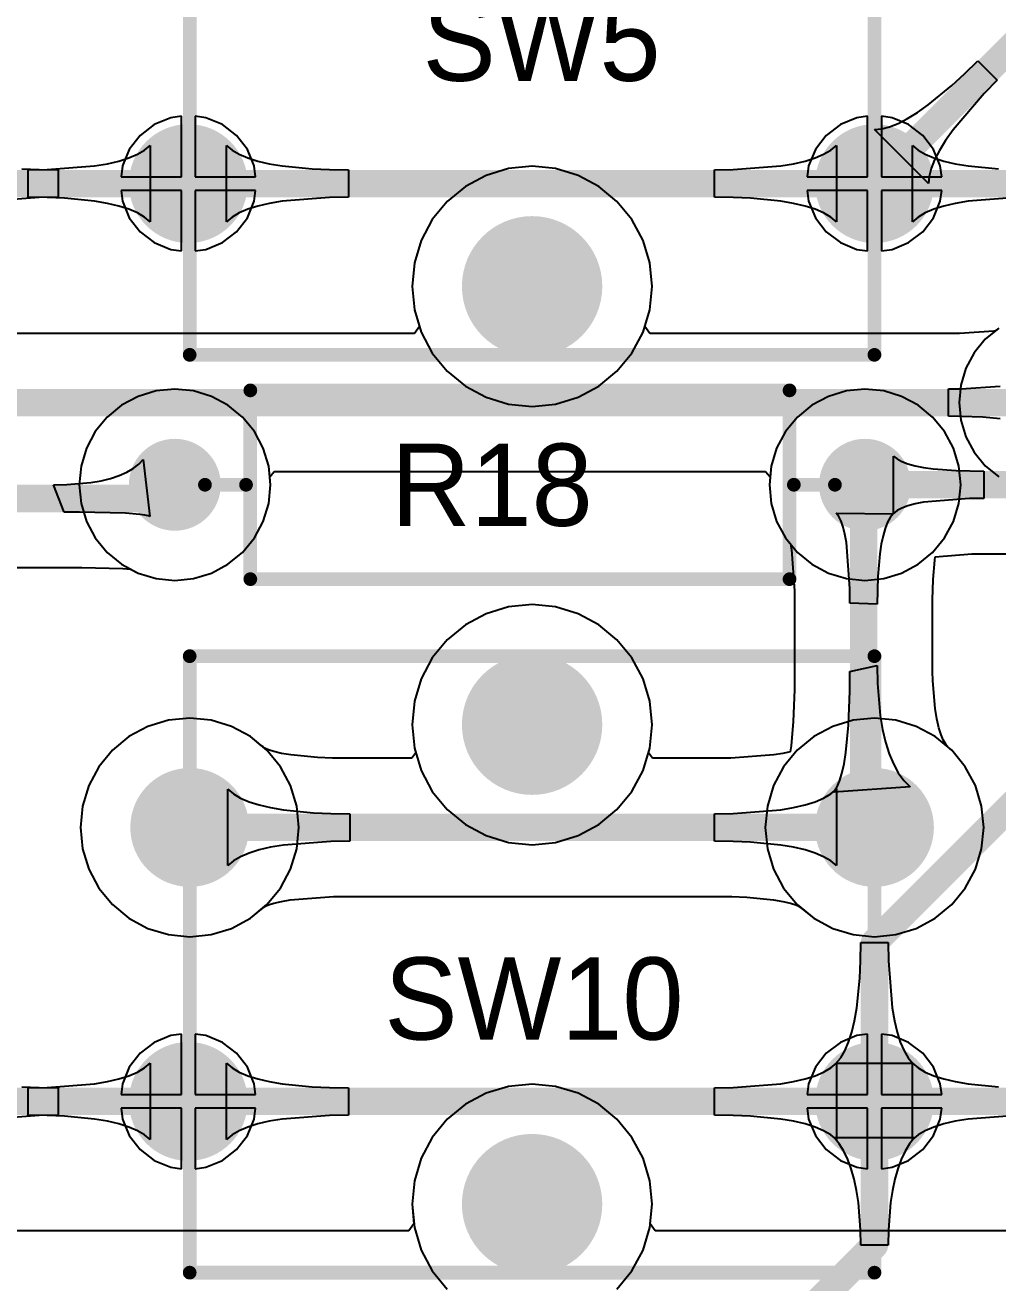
# Model space of a CAD drawing. Header units: millimetres. Extents: x 0 to 140, y 0 to 130.
# Drawn here: x 51.51 to 69.55, y 39.94 to 63.26 of the extents above; entities that cross this region are included whole.
import ezdxf

# ---------------------------------------------------------------- set-up
doc = ezdxf.new("R2010")
doc.units = ezdxf.units.MM
for name, color, linetype in [('BottomLayer', 5, 'Continuous'), ('BottomSolder', 6, 'Continuous'), ('MultiLayer', 9, 'Continuous'), ('PadHoleLayer', 156, 'Continuous'), ('TopLayer', 1, 'Continuous'), ('TopOverlay', 2, 'Continuous'), ('TopSolder', 216, 'Continuous')]:
    doc.layers.add(name, color=color, linetype=linetype)

msp = doc.modelspace()

# ---------------------------------------------------------------- hatches: boundary and pattern name
at = {"layer": 'BottomLayer'}
h = msp.add_hatch(color=5, dxfattribs=at)
edge = h.paths.add_edge_path()
edge.add_arc((54.532, 60.321), 1, 0, 360)
h = msp.add_hatch(color=5, dxfattribs=at)
edge = h.paths.add_edge_path()
edge.add_arc((67.258, 60.321), 1, 0, 360)
h = msp.add_hatch(color=5, dxfattribs=at)
edge = h.paths.add_edge_path()
edge.add_arc((60.908, 58.416), 1.2, 0, 360)
h = msp.add_hatch(color=5, dxfattribs=at)
edge = h.paths.add_edge_path()
edge.add_arc((54.282, 54.737), 0.75, 0, 360)
h = msp.add_hatch(color=5, dxfattribs=at)
edge = h.paths.add_edge_path()
edge.add_arc((67.082, 54.737), 0.75, 0, 360)
h = msp.add_hatch(color=5, dxfattribs=at)
edge = h.paths.add_edge_path()
edge.add_arc((60.908, 50.289), 1.2, 0, 360)
h = msp.add_hatch(color=5, dxfattribs=at)
edge = h.paths.add_edge_path()
edge.add_arc((54.558, 48.384), 1, 0, 360)
h = msp.add_hatch(color=5, dxfattribs=at)
edge = h.paths.add_edge_path()
edge.add_arc((67.258, 48.384), 1, 0, 360)
h = msp.add_hatch(color=5, dxfattribs=at)
edge = h.paths.add_edge_path()
edge.add_arc((54.532, 43.304), 1, 0, 360)
h = msp.add_hatch(color=5, dxfattribs=at)
edge = h.paths.add_edge_path()
edge.add_arc((67.258, 43.304), 1, 0, 360)
h = msp.add_hatch(color=5, dxfattribs=at)
edge = h.paths.add_edge_path()
edge.add_arc((60.908, 41.399), 1.2, 0, 360)
at = {"layer": 'BottomSolder'}
h = msp.add_hatch(color=6, dxfattribs=at)
edge = h.paths.add_edge_path()
edge.add_arc((54.532, 60.321), 1.102, 0, 360)
h = msp.add_hatch(color=6, dxfattribs=at)
edge = h.paths.add_edge_path()
edge.add_arc((67.258, 60.321), 1.102, 0, 360)
h = msp.add_hatch(color=6, dxfattribs=at)
edge = h.paths.add_edge_path()
edge.add_arc((60.908, 58.416), 1.302, 0, 360)
h = msp.add_hatch(color=6, dxfattribs=at)
edge = h.paths.add_edge_path()
edge.add_arc((54.282, 54.737), 0.852, 0, 360)
h = msp.add_hatch(color=6, dxfattribs=at)
edge = h.paths.add_edge_path()
edge.add_arc((67.082, 54.737), 0.852, 0, 360)
h = msp.add_hatch(color=6, dxfattribs=at)
edge = h.paths.add_edge_path()
edge.add_arc((60.908, 50.289), 1.302, 0, 360)
h = msp.add_hatch(color=6, dxfattribs=at)
edge = h.paths.add_edge_path()
edge.add_arc((54.558, 48.384), 1.102, 0, 360)
h = msp.add_hatch(color=6, dxfattribs=at)
edge = h.paths.add_edge_path()
edge.add_arc((67.258, 48.384), 1.102, 0, 360)
h = msp.add_hatch(color=6, dxfattribs=at)
edge = h.paths.add_edge_path()
edge.add_arc((54.532, 43.304), 1.102, 0, 360)
h = msp.add_hatch(color=6, dxfattribs=at)
edge = h.paths.add_edge_path()
edge.add_arc((67.258, 43.304), 1.102, 0, 360)
h = msp.add_hatch(color=6, dxfattribs=at)
edge = h.paths.add_edge_path()
edge.add_arc((60.908, 41.399), 1.302, 0, 360)
at = {"layer": 'MultiLayer'}
h = msp.add_hatch(color=9, dxfattribs=at)
edge = h.paths.add_edge_path()
edge.add_arc((54.532, 60.321), 1, 0, 360)
h = msp.add_hatch(color=9, dxfattribs=at)
edge = h.paths.add_edge_path()
edge.add_arc((67.258, 60.321), 1, 0, 360)
h = msp.add_hatch(color=9, dxfattribs=at)
edge = h.paths.add_edge_path()
edge.add_arc((60.908, 58.416), 1.2, 0, 360)
h = msp.add_hatch(color=9, dxfattribs=at)
edge = h.paths.add_edge_path()
edge.add_arc((54.282, 54.737), 0.75, 0, 360)
h = msp.add_hatch(color=9, dxfattribs=at)
edge = h.paths.add_edge_path()
edge.add_arc((67.082, 54.737), 0.75, 0, 360)
h = msp.add_hatch(color=9, dxfattribs=at)
edge = h.paths.add_edge_path()
edge.add_arc((60.908, 50.289), 1.2, 0, 360)
h = msp.add_hatch(color=9, dxfattribs=at)
edge = h.paths.add_edge_path()
edge.add_arc((54.558, 48.384), 1, 0, 360)
h = msp.add_hatch(color=9, dxfattribs=at)
edge = h.paths.add_edge_path()
edge.add_arc((67.258, 48.384), 1, 0, 360)
h = msp.add_hatch(color=9, dxfattribs=at)
edge = h.paths.add_edge_path()
edge.add_arc((54.532, 43.304), 1, 0, 360)
h = msp.add_hatch(color=9, dxfattribs=at)
edge = h.paths.add_edge_path()
edge.add_arc((67.258, 43.304), 1, 0, 360)
h = msp.add_hatch(color=9, dxfattribs=at)
edge = h.paths.add_edge_path()
edge.add_arc((60.908, 41.399), 1.2, 0, 360)
at = {"layer": 'PadHoleLayer'}
h = msp.add_hatch(color=156, dxfattribs=at)
edge = h.paths.add_edge_path()
edge.add_arc((54.532, 60.321), 0.6, 0, 360)
h = msp.add_hatch(color=156, dxfattribs=at)
edge = h.paths.add_edge_path()
edge.add_arc((67.258, 60.321), 0.6, 0, 360)
h = msp.add_hatch(color=156, dxfattribs=at)
edge = h.paths.add_edge_path()
edge.add_arc((60.908, 58.416), 1, 0, 360)
h = msp.add_hatch(color=156, dxfattribs=at)
edge = h.paths.add_edge_path()
edge.add_arc((54.282, 54.737), 0.35, 0, 360)
h = msp.add_hatch(color=156, dxfattribs=at)
edge = h.paths.add_edge_path()
edge.add_arc((67.082, 54.737), 0.35, 0, 360)
h = msp.add_hatch(color=156, dxfattribs=at)
edge = h.paths.add_edge_path()
edge.add_arc((60.908, 50.289), 1, 0, 360)
h = msp.add_hatch(color=156, dxfattribs=at)
edge = h.paths.add_edge_path()
edge.add_arc((54.558, 48.384), 0.6, 0, 360)
h = msp.add_hatch(color=156, dxfattribs=at)
edge = h.paths.add_edge_path()
edge.add_arc((67.258, 48.384), 0.6, 0, 360)
h = msp.add_hatch(color=156, dxfattribs=at)
edge = h.paths.add_edge_path()
edge.add_arc((54.532, 43.304), 0.6, 0, 360)
h = msp.add_hatch(color=156, dxfattribs=at)
edge = h.paths.add_edge_path()
edge.add_arc((67.258, 43.304), 0.6, 0, 360)
h = msp.add_hatch(color=156, dxfattribs=at)
edge = h.paths.add_edge_path()
edge.add_arc((60.908, 41.399), 1, 0, 360)
at = {"layer": 'TopLayer'}
h = msp.add_hatch(color=1, dxfattribs=at)
edge = h.paths.add_edge_path()
edge.add_arc((54.532, 60.321), 1, 0, 360)
h = msp.add_hatch(color=1, dxfattribs=at)
edge = h.paths.add_edge_path()
edge.add_arc((67.258, 60.321), 1, 0, 360)
h = msp.add_hatch(color=1, dxfattribs=at)
edge = h.paths.add_edge_path()
edge.add_arc((60.908, 58.416), 1.2, 0, 360)
h = msp.add_hatch(color=1, dxfattribs=at)
edge = h.paths.add_edge_path()
edge.add_arc((54.282, 54.737), 0.75, 0, 360)
h = msp.add_hatch(color=1, dxfattribs=at)
edge = h.paths.add_edge_path()
edge.add_arc((67.082, 54.737), 0.75, 0, 360)
h = msp.add_hatch(color=1, dxfattribs=at)
edge = h.paths.add_edge_path()
edge.add_arc((60.908, 50.289), 1.2, 0, 360)
h = msp.add_hatch(color=1, dxfattribs=at)
edge = h.paths.add_edge_path()
edge.add_arc((54.558, 48.384), 1, 0, 360)
h = msp.add_hatch(color=1, dxfattribs=at)
edge = h.paths.add_edge_path()
edge.add_arc((67.258, 48.384), 1, 0, 360)
h = msp.add_hatch(color=1, dxfattribs=at)
edge = h.paths.add_edge_path()
edge.add_arc((54.532, 43.304), 1, 0, 360)
h = msp.add_hatch(color=1, dxfattribs=at)
edge = h.paths.add_edge_path()
edge.add_arc((67.258, 43.304), 1, 0, 360)
h = msp.add_hatch(color=1, dxfattribs=at)
edge = h.paths.add_edge_path()
edge.add_arc((60.908, 41.399), 1.2, 0, 360)
at = {"layer": 'TopSolder'}
h = msp.add_hatch(color=216, dxfattribs=at)
edge = h.paths.add_edge_path()
edge.add_arc((54.532, 60.321), 1.102, 0, 360)
h = msp.add_hatch(color=216, dxfattribs=at)
edge = h.paths.add_edge_path()
edge.add_arc((67.258, 60.321), 1.102, 0, 360)
h = msp.add_hatch(color=216, dxfattribs=at)
edge = h.paths.add_edge_path()
edge.add_arc((60.908, 58.416), 1.302, 0, 360)
h = msp.add_hatch(color=216, dxfattribs=at)
edge = h.paths.add_edge_path()
edge.add_arc((54.282, 54.737), 0.852, 0, 360)
h = msp.add_hatch(color=216, dxfattribs=at)
edge = h.paths.add_edge_path()
edge.add_arc((67.082, 54.737), 0.852, 0, 360)
h = msp.add_hatch(color=216, dxfattribs=at)
edge = h.paths.add_edge_path()
edge.add_arc((60.908, 50.289), 1.302, 0, 360)
h = msp.add_hatch(color=216, dxfattribs=at)
edge = h.paths.add_edge_path()
edge.add_arc((54.558, 48.384), 1.102, 0, 360)
h = msp.add_hatch(color=216, dxfattribs=at)
edge = h.paths.add_edge_path()
edge.add_arc((67.258, 48.384), 1.102, 0, 360)
h = msp.add_hatch(color=216, dxfattribs=at)
edge = h.paths.add_edge_path()
edge.add_arc((54.532, 43.304), 1.102, 0, 360)
h = msp.add_hatch(color=216, dxfattribs=at)
edge = h.paths.add_edge_path()
edge.add_arc((67.258, 43.304), 1.102, 0, 360)
h = msp.add_hatch(color=216, dxfattribs=at)
edge = h.paths.add_edge_path()
edge.add_arc((60.908, 41.399), 1.302, 0, 360)

# ---------------------------------------------------------------- linework, layer by layer
at = {"layer": 'BottomLayer'}
for p, q in [((54.405, 61.569), (54.205, 61.543)), ((54.405, 60.448), (54.405, 61.569)), ((54.86, 61.543), (54.659, 61.569)), ((54.659, 61.569), (54.659, 60.448)), ((67.131, 61.569), (66.93, 61.543)), ((67.131, 60.448), (67.131, 61.569)), ((67.585, 61.543), (67.385, 61.569)), ((67.385, 61.569), (67.385, 60.448)), ((53.9, 61.416), (53.638, 61.215)), ((54.205, 61.543), (53.9, 61.416)), ((55.165, 61.416), (54.86, 61.543)), ((55.427, 61.215), (55.165, 61.416)), ((66.625, 61.416), (66.363, 61.215)), ((66.93, 61.543), (66.625, 61.416)), ((67.89, 61.416), (67.585, 61.543)), ((68.152, 61.215), (67.89, 61.416)), ((53.638, 61.215), (53.437, 60.953)), ((55.628, 60.953), (55.427, 61.215)), ((66.363, 61.215), (66.162, 60.953)), ((68.353, 60.953), (68.152, 61.215)), ((53.437, 60.953), (53.311, 60.648)), ((53.431, 60.797), (53.59, 60.865)), ((53.59, 60.865), (53.721, 60.942)), ((53.721, 60.942), (53.826, 61.029)), ((53.826, 61.029), (53.826, 59.613)), ((55.239, 59.613), (55.239, 61.029)), ((55.239, 61.029), (55.343, 60.942)), ((55.343, 60.942), (55.475, 60.865)), ((55.475, 60.865), (55.633, 60.797)), ((55.754, 60.648), (55.628, 60.953)), ((66.162, 60.953), (66.036, 60.648)), ((66.157, 60.797), (66.315, 60.865)), ((66.315, 60.865), (66.447, 60.942)), ((66.447, 60.942), (66.551, 61.029)), ((66.551, 61.029), (66.551, 59.613)), ((67.964, 59.613), (67.964, 61.029)), ((67.964, 61.029), (68.069, 60.942)), ((68.069, 60.942), (68.2, 60.865)), ((68.2, 60.865), (68.359, 60.797)), ((68.479, 60.648), (68.353, 60.953)), ((51.913, 60.58), (52.794, 60.648)), ((52.794, 60.648), (53.033, 60.688)), ((53.033, 60.688), (53.246, 60.738)), ((53.246, 60.738), (53.431, 60.797)), ((53.311, 60.648), (53.284, 60.448)), ((55.633, 60.797), (55.819, 60.738)), ((55.78, 60.448), (55.754, 60.648)), ((55.819, 60.738), (56.031, 60.688)), ((56.031, 60.688), (56.271, 60.648)), ((56.271, 60.648), (56.831, 60.593)), ((60.908, 60.643), (60.473, 60.6)), ((61.342, 60.6), (60.908, 60.643)), ((64.638, 60.58), (65.519, 60.648)), ((65.519, 60.648), (65.759, 60.688)), ((65.759, 60.688), (65.971, 60.738)), ((65.971, 60.738), (66.157, 60.797)), ((66.036, 60.648), (66.01, 60.448)), ((68.359, 60.797), (68.544, 60.738)), ((68.506, 60.448), (68.479, 60.648)), ((68.544, 60.738), (68.757, 60.688)), ((68.757, 60.688), (68.996, 60.648)), ((68.996, 60.648), (69.556, 60.593)), ((51.447, 60.593), (51.768, 60.58)), ((51.565, 60.575), (51.913, 60.58)), ((51.565, 60.067), (51.565, 60.575)), ((51.768, 60.58), (52.116, 60.575)), ((52.116, 60.575), (52.116, 60.067)), ((53.284, 60.448), (54.405, 60.448)), ((54.659, 60.448), (55.78, 60.448)), ((56.831, 60.593), (57.152, 60.58)), ((57.152, 60.58), (57.5, 60.575)), ((57.5, 60.575), (57.5, 60.067)), ((60.056, 60.473), (59.671, 60.267)), ((60.473, 60.6), (60.056, 60.473)), ((61.76, 60.473), (61.342, 60.6)), ((62.145, 60.267), (61.76, 60.473)), ((64.291, 60.575), (64.638, 60.58)), ((64.291, 60.067), (64.291, 60.575)), ((66.01, 60.448), (67.131, 60.448)), ((67.385, 60.448), (68.506, 60.448)), ((54.405, 60.194), (53.284, 60.194)), ((53.284, 60.194), (53.311, 59.994)), ((54.405, 59.073), (54.405, 60.194)), ((55.78, 60.194), (54.659, 60.194)), ((54.659, 60.194), (54.659, 59.073)), ((55.754, 59.994), (55.78, 60.194)), ((59.671, 60.267), (59.333, 59.991)), ((62.482, 59.991), (62.145, 60.267)), ((67.131, 60.194), (66.01, 60.194)), ((66.01, 60.194), (66.036, 59.994)), ((67.131, 59.073), (67.131, 60.194)), ((68.506, 60.194), (67.385, 60.194)), ((67.385, 60.194), (67.385, 59.073)), ((68.479, 59.994), (68.506, 60.194)), ((51.768, 60.062), (50.887, 59.994)), ((51.913, 60.062), (51.565, 60.067)), ((52.116, 60.067), (51.768, 60.062)), ((52.234, 60.049), (51.913, 60.062)), ((52.794, 59.994), (52.234, 60.049)), ((53.033, 59.954), (52.794, 59.994)), ((53.246, 59.904), (53.033, 59.954)), ((53.311, 59.994), (53.437, 59.689)), ((55.628, 59.689), (55.754, 59.994)), ((56.031, 59.954), (55.819, 59.904)), ((56.271, 59.994), (56.031, 59.954)), ((57.152, 60.062), (56.271, 59.994)), ((57.5, 60.067), (57.152, 60.062)), ((59.333, 59.991), (59.056, 59.653)), ((62.759, 59.653), (62.482, 59.991)), ((64.638, 60.062), (64.291, 60.067)), ((64.959, 60.049), (64.638, 60.062)), ((65.519, 59.994), (64.959, 60.049)), ((65.759, 59.954), (65.519, 59.994)), ((65.971, 59.904), (65.759, 59.954)), ((66.036, 59.994), (66.162, 59.689)), ((68.353, 59.689), (68.479, 59.994)), ((68.757, 59.954), (68.544, 59.904)), ((68.996, 59.994), (68.757, 59.954)), ((69.877, 60.062), (68.996, 59.994)), ((53.431, 59.845), (53.246, 59.904)), ((53.59, 59.777), (53.431, 59.845)), ((53.721, 59.7), (53.59, 59.777)), ((53.826, 59.613), (53.721, 59.7)), ((55.343, 59.7), (55.239, 59.613)), ((55.475, 59.777), (55.343, 59.7)), ((55.633, 59.845), (55.475, 59.777)), ((55.819, 59.904), (55.633, 59.845)), ((66.157, 59.845), (65.971, 59.904)), ((66.315, 59.777), (66.157, 59.845)), ((66.447, 59.7), (66.315, 59.777)), ((66.551, 59.613), (66.447, 59.7)), ((68.069, 59.7), (67.964, 59.613)), ((68.2, 59.777), (68.069, 59.7)), ((68.359, 59.845), (68.2, 59.777)), ((68.544, 59.904), (68.359, 59.845)), ((53.437, 59.689), (53.638, 59.427)), ((55.427, 59.427), (55.628, 59.689)), ((59.056, 59.653), (58.851, 59.268)), ((62.965, 59.268), (62.759, 59.653)), ((66.162, 59.689), (66.363, 59.427)), ((68.152, 59.427), (68.353, 59.689)), ((53.638, 59.427), (53.9, 59.226)), ((55.165, 59.226), (55.427, 59.427)), ((58.851, 59.268), (58.724, 58.85)), ((63.092, 58.85), (62.965, 59.268)), ((66.363, 59.427), (66.625, 59.226)), ((67.89, 59.226), (68.152, 59.427)), ((53.9, 59.226), (54.205, 59.099)), ((54.205, 59.099), (54.405, 59.073)), ((54.659, 59.073), (54.86, 59.099)), ((54.86, 59.099), (55.165, 59.226)), ((66.625, 59.226), (66.93, 59.099)), ((66.93, 59.099), (67.131, 59.073)), ((67.385, 59.073), (67.585, 59.099)), ((67.585, 59.099), (67.89, 59.226)), ((58.724, 58.85), (58.681, 58.416)), ((63.134, 58.416), (63.092, 58.85)), ((58.681, 58.416), (58.724, 57.982)), ((63.092, 57.982), (63.134, 58.416)), ((58.724, 57.982), (58.819, 57.669)), ((62.997, 57.669), (63.092, 57.982)), ((58.819, 57.669), (58.724, 57.542)), ((63.091, 57.542), (62.997, 57.669)), ((69.563, 57.64), (69.499, 57.588)), ((58.724, 57.542), (44.982, 57.542)), ((68.835, 57.542), (63.091, 57.542)), ((69.471, 57.583), (68.835, 57.542)), ((69.499, 57.588), (69.471, 57.583)), ((68.633, 56.515), (68.864, 56.517)), ((68.633, 56.007), (68.633, 56.515)), ((68.864, 56.517), (69.588, 56.564)), ((68.864, 56.005), (68.633, 56.007)), ((69.267, 55.989), (68.864, 56.005)), ((69.588, 55.958), (69.267, 55.989)), ((67.612, 54.206), (67.612, 55.268)), ((67.612, 55.268), (67.679, 55.215)), ((53.389, 54.968), (53.51, 55.038)), ((53.51, 55.038), (53.613, 55.118)), ((53.613, 55.118), (53.698, 55.208)), ((53.698, 55.208), (53.821, 54.146)), ((67.679, 55.215), (67.768, 55.168)), ((67.768, 55.168), (67.879, 55.127)), ((67.879, 55.127), (68.013, 55.091)), ((68.013, 55.091), (68.17, 55.06)), ((68.17, 55.06), (68.349, 55.035)), ((68.349, 55.035), (68.773, 55.002)), ((52.723, 54.779), (52.917, 54.812)), ((52.917, 54.812), (53.092, 54.855)), ((53.092, 54.855), (53.25, 54.906)), ((53.25, 54.906), (53.389, 54.968)), ((56.042, 54.886), (56.127, 54.98)), ((56.057, 54.737), (56.042, 54.886)), ((56.127, 54.98), (65.237, 54.98)), ((65.237, 54.98), (65.322, 54.886)), ((65.322, 54.886), (65.308, 54.737)), ((68.773, 55.002), (69.288, 54.991)), ((69.288, 54.991), (69.288, 54.483)), ((52.032, 54.737), (52.281, 54.742)), ((52.231, 54.229), (52.032, 54.737)), ((52.281, 54.742), (52.723, 54.779)), ((56.023, 54.391), (56.057, 54.737)), ((65.308, 54.737), (65.342, 54.391)), ((55.922, 54.058), (56.023, 54.391)), ((65.342, 54.391), (65.443, 54.058)), ((67.879, 54.347), (67.768, 54.306)), ((68.013, 54.383), (67.879, 54.347)), ((68.17, 54.414), (68.013, 54.383)), ((69.019, 54.48), (68.17, 54.414)), ((69.288, 54.483), (69.019, 54.48)), ((52.514, 54.228), (52.231, 54.229)), ((53.37, 54.208), (52.514, 54.228)), ((53.633, 54.188), (53.37, 54.208)), ((53.723, 54.176), (53.633, 54.188)), ((53.786, 54.162), (53.723, 54.176)), ((53.821, 54.146), (53.786, 54.162)), ((66.594, 54.149), (66.545, 54.213)), ((66.545, 54.213), (67.607, 54.201)), ((66.638, 54.062), (66.594, 54.149)), ((67.55, 54.132), (67.5, 54.041)), ((67.607, 54.201), (67.55, 54.132)), ((67.679, 54.259), (67.612, 54.206)), ((67.768, 54.306), (67.679, 54.259)), ((55.758, 53.751), (55.922, 54.058)), ((65.443, 54.058), (65.607, 53.751)), ((66.676, 53.952), (66.638, 54.062)), ((66.71, 53.82), (66.676, 53.952)), ((67.455, 53.928), (67.417, 53.793)), ((67.5, 54.041), (67.455, 53.928)), ((55.537, 53.482), (55.758, 53.751)), ((65.607, 53.751), (65.698, 53.64)), ((65.698, 53.64), (65.707, 53.603)), ((66.738, 53.664), (66.71, 53.82)), ((66.799, 52.812), (66.738, 53.664)), ((67.384, 53.636), (67.357, 53.457)), ((67.417, 53.793), (67.384, 53.636)), ((55.268, 53.262), (55.537, 53.482)), ((65.707, 53.603), (65.72, 53.535)), ((65.72, 53.535), (65.775, 52.77)), ((67.357, 53.457), (67.322, 53.034)), ((68.376, 53.338), (68.385, 53.403)), ((68.385, 53.403), (69.065, 53.456)), ((69.065, 53.456), (69.081, 53.456)), ((69.081, 53.456), (70.277, 53.456)), ((50.817, 53.202), (52.56, 53.202)), ((52.56, 53.202), (53.319, 53.184)), ((53.319, 53.184), (53.461, 53.174)), ((53.461, 53.174), (53.603, 53.098)), ((54.961, 53.098), (55.268, 53.262)), ((68.346, 52.979), (68.376, 53.338)), ((53.603, 53.098), (53.936, 52.997)), ((53.936, 52.997), (54.282, 52.962)), ((54.282, 52.962), (54.629, 52.997)), ((54.629, 52.997), (54.961, 53.098)), ((67.322, 53.034), (67.31, 52.522)), ((68.337, 52.605), (68.346, 52.979)), ((65.775, 52.77), (65.775, 52.767)), ((65.775, 52.767), (65.775, 51.013)), ((66.802, 52.541), (66.799, 52.812)), ((60.473, 52.473), (60.056, 52.346)), ((60.908, 52.516), (60.473, 52.473)), ((61.342, 52.473), (60.908, 52.516)), ((61.76, 52.346), (61.342, 52.473)), ((67.31, 52.522), (66.802, 52.541)), ((68.337, 51.273), (68.337, 52.605)), ((60.056, 52.346), (59.671, 52.14)), ((62.145, 52.14), (61.76, 52.346)), ((59.671, 52.14), (59.333, 51.864)), ((62.482, 51.864), (62.145, 52.14)), ((59.333, 51.864), (59.056, 51.526)), ((62.759, 51.526), (62.482, 51.864)), ((59.056, 51.526), (58.851, 51.141)), ((62.965, 51.141), (62.759, 51.526)), ((66.802, 51.274), (67.31, 51.383)), ((67.31, 51.383), (67.316, 51.052)), ((58.851, 51.141), (58.724, 50.723)), ((63.092, 50.723), (62.965, 51.141)), ((66.799, 50.912), (66.802, 51.274)), ((68.34, 51.103), (68.337, 51.273)), ((68.383, 50.586), (68.34, 51.103)), ((65.774, 50.935), (65.752, 50.347)), ((65.775, 51.013), (65.774, 50.935)), ((66.775, 50.279), (66.799, 50.912)), ((67.316, 51.052), (67.365, 50.461)), ((58.724, 50.723), (58.681, 50.289)), ((63.134, 50.289), (63.092, 50.723)), ((54.163, 50.371), (53.783, 50.256)), ((54.558, 50.41), (54.163, 50.371)), ((54.953, 50.371), (54.558, 50.41)), ((55.333, 50.256), (54.953, 50.371)), ((67.365, 50.461), (67.407, 50.201)), ((68.413, 50.399), (68.383, 50.586)), ((68.451, 50.233), (68.413, 50.399)), ((53.783, 50.256), (53.432, 50.068)), ((55.683, 50.068), (55.333, 50.256)), ((58.681, 50.289), (58.724, 49.855)), ((63.092, 49.855), (63.134, 50.289)), ((65.752, 50.347), (65.71, 49.899)), ((66.727, 49.771), (66.775, 50.279)), ((67.407, 50.201), (67.462, 49.964)), ((68.493, 50.103), (68.451, 50.233)), ((53.432, 50.068), (53.125, 49.816)), ((55.89, 49.898), (55.683, 50.068)), ((67.462, 49.964), (67.529, 49.751)), ((68.532, 50.007), (68.493, 50.103)), ((68.566, 49.946), (68.532, 50.007)), ((68.588, 49.916), (68.566, 49.946)), ((68.652, 49.85), (68.588, 49.916)), ((53.125, 49.816), (52.873, 49.509)), ((55.917, 49.882), (55.89, 49.898)), ((55.958, 49.848), (55.917, 49.882)), ((55.963, 49.845), (55.958, 49.848)), ((56.017, 49.822), (55.963, 49.845)), ((56.117, 49.79), (56.017, 49.822)), ((56.26, 49.756), (56.117, 49.79)), ((56.432, 49.727), (56.26, 49.756)), ((56.928, 49.679), (56.432, 49.727)), ((57.206, 49.667), (56.928, 49.679)), ((58.75, 49.767), (58.675, 49.665)), ((58.724, 49.855), (58.75, 49.767)), ((63.065, 49.767), (63.092, 49.855)), ((63.141, 49.665), (63.065, 49.767)), ((65.394, 49.729), (64.592, 49.667)), ((65.556, 49.756), (65.394, 49.729)), ((65.692, 49.788), (65.556, 49.756)), ((65.71, 49.899), (65.692, 49.788)), ((66.694, 49.563), (66.727, 49.771)), ((67.529, 49.751), (67.608, 49.562)), ((68.657, 49.844), (68.652, 49.85)), ((68.69, 49.816), (68.657, 49.844)), ((68.942, 49.509), (68.69, 49.816)), ((52.873, 49.509), (52.686, 49.159)), ((57.364, 49.665), (57.206, 49.667)), ((58.675, 49.665), (57.364, 49.665)), ((64.452, 49.665), (63.141, 49.665)), ((64.592, 49.667), (64.452, 49.665)), ((66.655, 49.386), (66.694, 49.563)), ((67.608, 49.562), (67.699, 49.396)), ((69.129, 49.159), (68.942, 49.509)), ((66.559, 49.124), (66.61, 49.239)), ((66.61, 49.239), (66.655, 49.386)), ((67.699, 49.396), (67.802, 49.254)), ((67.802, 49.254), (67.918, 49.135)), ((52.686, 49.159), (52.571, 48.779)), ((55.264, 47.676), (55.264, 49.092)), ((55.264, 49.092), (55.369, 49.005)), ((55.369, 49.005), (55.5, 48.928)), ((66.315, 48.928), (66.447, 49.005)), ((66.447, 49.005), (66.551, 49.092)), ((67.918, 49.135), (66.502, 49.039)), ((66.502, 49.039), (66.559, 49.124)), ((66.551, 49.092), (66.551, 47.676)), ((69.245, 48.779), (69.129, 49.159)), ((52.571, 48.779), (52.532, 48.384)), ((55.5, 48.928), (55.659, 48.86)), ((55.659, 48.86), (55.844, 48.801)), ((55.844, 48.801), (56.057, 48.751)), ((56.057, 48.751), (56.296, 48.711)), ((65.519, 48.711), (65.759, 48.751)), ((65.759, 48.751), (65.971, 48.801)), ((65.971, 48.801), (66.157, 48.86)), ((66.157, 48.86), (66.315, 48.928)), ((69.283, 48.384), (69.245, 48.779)), ((56.296, 48.711), (56.856, 48.656)), ((56.856, 48.656), (57.177, 48.643)), ((57.177, 48.643), (57.525, 48.638)), ((57.525, 48.638), (57.525, 48.13)), ((64.291, 48.638), (64.638, 48.643)), ((64.291, 48.13), (64.291, 48.638)), ((64.638, 48.643), (65.519, 48.711)), ((52.532, 48.384), (52.571, 47.989)), ((69.245, 47.989), (69.283, 48.384)), ((56.296, 48.057), (56.057, 48.017)), ((57.177, 48.125), (56.296, 48.057)), ((57.525, 48.13), (57.177, 48.125)), ((64.638, 48.125), (64.291, 48.13)), ((64.959, 48.112), (64.638, 48.125)), ((65.519, 48.057), (64.959, 48.112)), ((65.759, 48.017), (65.519, 48.057)), ((52.571, 47.989), (52.686, 47.609)), ((55.5, 47.84), (55.369, 47.763)), ((55.659, 47.908), (55.5, 47.84)), ((55.844, 47.967), (55.659, 47.908)), ((56.057, 48.017), (55.844, 47.967)), ((65.971, 47.967), (65.759, 48.017)), ((66.157, 47.908), (65.971, 47.967)), ((66.315, 47.84), (66.157, 47.908)), ((66.447, 47.763), (66.315, 47.84)), ((69.129, 47.609), (69.245, 47.989)), ((52.686, 47.609), (52.873, 47.259)), ((55.369, 47.763), (55.264, 47.676)), ((66.551, 47.676), (66.447, 47.763)), ((68.942, 47.259), (69.129, 47.609)), ((52.873, 47.259), (53.125, 46.952)), ((68.69, 46.952), (68.942, 47.259)), ((53.125, 46.952), (53.432, 46.7)), ((55.89, 46.87), (55.917, 46.886)), ((55.917, 46.886), (55.958, 46.92)), ((55.958, 46.92), (55.963, 46.923)), ((55.963, 46.923), (56.017, 46.946)), ((56.017, 46.946), (56.117, 46.978)), ((56.117, 46.978), (56.26, 47.012)), ((56.26, 47.012), (56.422, 47.039)), ((56.422, 47.039), (57.223, 47.101)), ((57.223, 47.101), (57.364, 47.103)), ((57.364, 47.103), (64.452, 47.103)), ((64.452, 47.103), (64.61, 47.101)), ((64.61, 47.101), (64.888, 47.089)), ((64.888, 47.089), (65.384, 47.041)), ((65.384, 47.041), (65.556, 47.012)), ((65.556, 47.012), (65.699, 46.978)), ((65.699, 46.978), (65.799, 46.946)), ((65.799, 46.946), (65.852, 46.923)), ((65.852, 46.923), (65.857, 46.92)), ((65.857, 46.92), (65.899, 46.886)), ((65.899, 46.886), (65.925, 46.87)), ((68.383, 46.7), (68.69, 46.952)), ((53.432, 46.7), (53.783, 46.512)), ((55.333, 46.512), (55.683, 46.7)), ((55.683, 46.7), (55.89, 46.87)), ((65.925, 46.87), (66.132, 46.7)), ((66.132, 46.7), (66.483, 46.512)), ((68.033, 46.512), (68.383, 46.7)), ((53.783, 46.512), (54.163, 46.397)), ((54.953, 46.397), (55.333, 46.512)), ((66.483, 46.512), (66.863, 46.397)), ((67.653, 46.397), (68.033, 46.512)), ((54.163, 46.397), (54.558, 46.358)), ((54.558, 46.358), (54.953, 46.397)), ((66.863, 46.397), (67.258, 46.358)), ((66.999, 45.909), (67.004, 46.251)), ((67.004, 46.251), (67.512, 46.251)), ((67.258, 46.358), (67.653, 46.397)), ((67.512, 46.251), (67.516, 45.909)), ((66.985, 45.592), (66.999, 45.909)), ((67.516, 45.909), (67.585, 45.038)), ((66.93, 45.038), (66.985, 45.592)), ((66.889, 44.8), (66.93, 45.038)), ((67.585, 45.038), (67.627, 44.8)), ((66.838, 44.589), (66.889, 44.8)), ((67.627, 44.8), (67.677, 44.589)), ((54.405, 44.552), (54.205, 44.526)), ((54.405, 43.431), (54.405, 44.552)), ((54.86, 44.526), (54.659, 44.552)), ((54.659, 44.552), (54.659, 43.431)), ((66.778, 44.403), (66.838, 44.589)), ((67.131, 44.552), (66.93, 44.526)), ((67.131, 43.431), (67.131, 44.552)), ((67.585, 44.526), (67.385, 44.552)), ((67.385, 44.552), (67.385, 43.431)), ((67.677, 44.589), (67.737, 44.403)), ((53.9, 44.399), (53.638, 44.198)), ((54.205, 44.526), (53.9, 44.399)), ((55.165, 44.399), (54.86, 44.526)), ((55.427, 44.198), (55.165, 44.399)), ((66.625, 44.399), (66.363, 44.198)), ((66.93, 44.526), (66.625, 44.399)), ((66.709, 44.244), (66.778, 44.403)), ((67.89, 44.399), (67.585, 44.526)), ((67.737, 44.403), (67.806, 44.244)), ((68.152, 44.198), (67.89, 44.399)), ((53.638, 44.198), (53.437, 43.936)), ((55.628, 43.936), (55.427, 44.198)), ((66.363, 44.198), (66.162, 43.936)), ((66.544, 44.004), (66.631, 44.111)), ((66.631, 44.111), (66.709, 44.244)), ((67.806, 44.244), (67.884, 44.111)), ((67.884, 44.111), (67.972, 44.004)), ((68.353, 43.936), (68.152, 44.198)), ((53.437, 43.936), (53.311, 43.631)), ((53.431, 43.78), (53.59, 43.848)), ((53.59, 43.848), (53.721, 43.925)), ((53.721, 43.925), (53.826, 44.012)), ((53.826, 44.012), (53.826, 42.596)), ((55.239, 42.596), (55.239, 44.012)), ((55.239, 44.012), (55.343, 43.925)), ((55.343, 43.925), (55.475, 43.848)), ((55.475, 43.848), (55.633, 43.78)), ((55.754, 43.631), (55.628, 43.936)), ((66.162, 43.936), (66.036, 43.631)), ((66.157, 43.78), (66.315, 43.848)), ((66.315, 43.848), (66.447, 43.925)), ((66.447, 43.925), (66.551, 44.012)), ((67.972, 44.004), (66.544, 44.004)), ((66.551, 44.012), (66.551, 42.596)), ((67.964, 42.596), (67.964, 44.012)), ((67.964, 44.012), (68.069, 43.925)), ((68.069, 43.925), (68.2, 43.848)), ((68.2, 43.848), (68.359, 43.78)), ((68.479, 43.631), (68.353, 43.936)), ((51.913, 43.563), (52.794, 43.631)), ((52.794, 43.631), (53.033, 43.671)), ((53.033, 43.671), (53.246, 43.721)), ((53.246, 43.721), (53.431, 43.78)), ((53.311, 43.631), (53.284, 43.431)), ((55.633, 43.78), (55.819, 43.721)), ((55.78, 43.431), (55.754, 43.631)), ((55.819, 43.721), (56.031, 43.671)), ((56.031, 43.671), (56.271, 43.631)), ((56.271, 43.631), (56.831, 43.576)), ((60.908, 43.626), (60.473, 43.583)), ((61.342, 43.583), (60.908, 43.626)), ((64.638, 43.563), (65.519, 43.631)), ((65.519, 43.631), (65.759, 43.671)), ((65.759, 43.671), (65.971, 43.721)), ((65.971, 43.721), (66.157, 43.78)), ((66.036, 43.631), (66.01, 43.431)), ((68.359, 43.78), (68.544, 43.721)), ((68.506, 43.431), (68.479, 43.631)), ((68.544, 43.721), (68.757, 43.671)), ((68.757, 43.671), (68.996, 43.631)), ((68.996, 43.631), (69.556, 43.576)), ((51.447, 43.576), (51.768, 43.563)), ((51.565, 43.558), (51.913, 43.563)), ((51.565, 43.05), (51.565, 43.558)), ((51.768, 43.563), (52.116, 43.558)), ((52.116, 43.558), (52.116, 43.05)), ((53.284, 43.431), (54.405, 43.431)), ((54.659, 43.431), (55.78, 43.431)), ((56.831, 43.576), (57.152, 43.563)), ((57.152, 43.563), (57.5, 43.558)), ((57.5, 43.558), (57.5, 43.05)), ((60.056, 43.456), (59.671, 43.25)), ((60.473, 43.583), (60.056, 43.456)), ((61.76, 43.456), (61.342, 43.583)), ((62.145, 43.25), (61.76, 43.456)), ((64.291, 43.558), (64.638, 43.563)), ((64.291, 43.05), (64.291, 43.558)), ((66.01, 43.431), (67.131, 43.431)), ((67.385, 43.431), (68.506, 43.431)), ((54.405, 43.177), (53.284, 43.177)), ((53.284, 43.177), (53.311, 42.977)), ((54.405, 42.056), (54.405, 43.177)), ((55.78, 43.177), (54.659, 43.177)), ((54.659, 43.177), (54.659, 42.056)), ((55.754, 42.977), (55.78, 43.177)), ((59.671, 43.25), (59.333, 42.974)), ((62.482, 42.974), (62.145, 43.25)), ((67.131, 43.177), (66.01, 43.177)), ((66.01, 43.177), (66.036, 42.977)), ((67.131, 42.056), (67.131, 43.177)), ((68.506, 43.177), (67.385, 43.177)), ((67.385, 43.177), (67.385, 42.056)), ((68.479, 42.977), (68.506, 43.177)), ((51.768, 43.045), (50.887, 42.977)), ((51.913, 43.045), (51.565, 43.05)), ((52.116, 43.05), (51.768, 43.045)), ((52.234, 43.032), (51.913, 43.045)), ((52.794, 42.977), (52.234, 43.032)), ((53.033, 42.937), (52.794, 42.977)), ((53.246, 42.887), (53.033, 42.937)), ((53.311, 42.977), (53.437, 42.672)), ((55.628, 42.672), (55.754, 42.977)), ((56.031, 42.937), (55.819, 42.887)), ((56.271, 42.977), (56.031, 42.937)), ((57.152, 43.045), (56.271, 42.977)), ((57.5, 43.05), (57.152, 43.045)), ((59.333, 42.974), (59.056, 42.636)), ((62.759, 42.636), (62.482, 42.974)), ((64.638, 43.045), (64.291, 43.05)), ((64.959, 43.032), (64.638, 43.045)), ((65.519, 42.977), (64.959, 43.032)), ((65.759, 42.937), (65.519, 42.977)), ((65.971, 42.887), (65.759, 42.937)), ((66.036, 42.977), (66.162, 42.672)), ((68.353, 42.672), (68.479, 42.977)), ((68.757, 42.937), (68.544, 42.887)), ((68.996, 42.977), (68.757, 42.937)), ((69.877, 43.045), (68.996, 42.977)), ((53.431, 42.828), (53.246, 42.887)), ((53.59, 42.76), (53.431, 42.828)), ((53.721, 42.683), (53.59, 42.76)), ((53.826, 42.596), (53.721, 42.683)), ((55.343, 42.683), (55.239, 42.596)), ((55.475, 42.76), (55.343, 42.683)), ((55.633, 42.828), (55.475, 42.76)), ((55.819, 42.887), (55.633, 42.828)), ((66.157, 42.828), (65.971, 42.887)), ((66.315, 42.76), (66.157, 42.828)), ((66.447, 42.683), (66.315, 42.76)), ((66.551, 42.596), (66.447, 42.683)), ((68.069, 42.683), (67.964, 42.596)), ((68.2, 42.76), (68.069, 42.683)), ((68.359, 42.828), (68.2, 42.76)), ((68.544, 42.887), (68.359, 42.828)), ((53.437, 42.672), (53.638, 42.41)), ((55.427, 42.41), (55.628, 42.672)), ((59.056, 42.636), (58.851, 42.251)), ((62.965, 42.251), (62.759, 42.636)), ((66.162, 42.672), (66.363, 42.41)), ((66.606, 42.518), (66.513, 42.637)), ((66.513, 42.637), (68.002, 42.637)), ((66.69, 42.381), (66.606, 42.518)), ((67.909, 42.518), (67.826, 42.381)), ((68.002, 42.637), (67.909, 42.518)), ((68.152, 42.41), (68.353, 42.672)), ((53.638, 42.41), (53.9, 42.209)), ((53.9, 42.209), (54.205, 42.082)), ((54.86, 42.082), (55.165, 42.209)), ((55.165, 42.209), (55.427, 42.41)), ((58.851, 42.251), (58.724, 41.833)), ((63.092, 41.833), (62.965, 42.251)), ((66.363, 42.41), (66.625, 42.209)), ((66.625, 42.209), (66.93, 42.082)), ((66.763, 42.227), (66.69, 42.381)), ((66.827, 42.054), (66.763, 42.227)), ((67.585, 42.082), (67.89, 42.209)), ((67.752, 42.227), (67.688, 42.054)), ((67.826, 42.381), (67.752, 42.227)), ((67.89, 42.209), (68.152, 42.41)), ((54.205, 42.082), (54.405, 42.056)), ((54.659, 42.056), (54.86, 42.082)), ((66.881, 41.863), (66.827, 42.054)), ((66.93, 42.082), (67.131, 42.056)), ((67.385, 42.056), (67.585, 42.082)), ((67.688, 42.054), (67.634, 41.863)), ((58.724, 41.833), (58.681, 41.399)), ((63.134, 41.399), (63.092, 41.833)), ((66.925, 41.655), (66.881, 41.863)), ((67.634, 41.863), (67.59, 41.655)), ((66.96, 41.428), (66.925, 41.655)), ((67.59, 41.655), (67.556, 41.428)), ((58.681, 41.399), (58.724, 40.965)), ((63.092, 40.965), (63.134, 41.399)), ((66.999, 40.92), (66.96, 41.428)), ((67.556, 41.428), (67.517, 40.92)), ((58.724, 40.965), (58.851, 40.547)), ((62.965, 40.547), (63.092, 40.965)), ((67.004, 40.639), (66.999, 40.92)), ((67.517, 40.92), (67.512, 40.639)), ((67.512, 40.639), (67.004, 40.639)), ((58.851, 40.547), (59.056, 40.162)), ((62.759, 40.162), (62.965, 40.547)), ((59.056, 40.162), (59.333, 39.824)), ((62.482, 39.824), (62.759, 40.162))]:
    msp.add_line(p, q, dxfattribs=at)
at = {"layer": 'BottomLayer', "const_width": 0.508}
for points in [[(49.148, 60.321), (54.532, 60.321)], [(54.532, 60.321), (67.258, 60.321)], [(67.258, 60.321), (72.642, 60.321)], [(35.179, 56.261), (70.485, 56.261)], [(54.028, 54.483), (54.282, 54.737)], [(67.056, 48.586), (67.056, 54.737)], [(67.056, 54.737), (72.392, 54.737)], [(48.818, 54.483), (54.028, 54.483)], [(67.258, 46.251), (73.65, 52.643)], [(67.056, 48.586), (67.258, 48.384)], [(54.558, 48.384), (67.258, 48.384)], [(67.258, 43.304), (67.258, 46.251)], [(49.148, 43.304), (54.532, 43.304)], [(54.532, 43.304), (67.258, 43.304)], [(67.258, 40.639), (67.258, 43.304)], [(67.258, 43.304), (72.642, 43.304)], [(65.824, 39.205), (67.258, 40.639)]]:
    msp.add_lwpolyline(points, dxfattribs=at)
at = {"layer": 'BottomLayer', "const_width": 0.254}
for points in [[(54.405, 60.321, 1), (54.659, 60.321, 1)], [(54.405, 60.321, 1), (54.659, 60.321, 1)], [(67.131, 60.321, 1), (67.385, 60.321, 1)], [(67.131, 60.321, 1), (67.385, 60.321, 1)], [(54.155, 54.737, 1), (54.409, 54.737, 1)], [(66.929, 54.737, 1), (67.183, 54.737, 1)], [(66.929, 54.737, 1), (67.183, 54.737, 1)], [(53.901, 54.483, 1), (54.155, 54.483, 1)], [(53.901, 54.483, 1), (54.155, 54.483, 1)], [(66.929, 48.586, 1), (67.183, 48.586, 1)], [(66.929, 48.586, 1), (67.183, 48.586, 1)], [(54.431, 48.384, 1), (54.685, 48.384, 1)], [(67.131, 48.384, 1), (67.385, 48.384, 1)], [(67.131, 48.384, 1), (67.385, 48.384, 1)], [(67.131, 46.251, 1), (67.385, 46.251, 1)], [(67.131, 46.251, 1), (67.385, 46.251, 1)], [(54.405, 43.304, 1), (54.659, 43.304, 1)], [(54.405, 43.304, 1), (54.659, 43.304, 1)], [(67.131, 43.304, 1), (67.385, 43.304, 1)], [(67.131, 43.304, 1), (67.385, 43.304, 1)], [(67.131, 43.304, 1), (67.385, 43.304, 1)], [(67.131, 43.304, 1), (67.385, 43.304, 1)], [(67.131, 40.639, 1), (67.385, 40.639, 1)], [(67.131, 40.639, 1), (67.385, 40.639, 1)]]:
    msp.add_lwpolyline(points, format="xyb", close=True, dxfattribs=at)
at = {"layer": 'TopLayer'}
for p, q in [((68.927, 62.356), (69.176, 62.599)), ((69.176, 62.599), (69.535, 62.24)), ((68.691, 62.139), (68.927, 62.356)), ((68.256, 61.781), (68.691, 62.139)), ((69.535, 62.24), (69.293, 61.99)), ((69.293, 61.99), (68.718, 61.319)), ((54.405, 61.569), (54.205, 61.543)), ((54.405, 60.448), (54.405, 61.569)), ((54.86, 61.543), (54.659, 61.569)), ((54.659, 61.569), (54.659, 60.448)), ((67.131, 61.569), (66.93, 61.543)), ((67.131, 60.448), (67.131, 61.569)), ((67.585, 61.543), (67.385, 61.569)), ((67.385, 61.569), (67.385, 60.448)), ((67.872, 61.526), (68.058, 61.641)), ((68.058, 61.641), (68.256, 61.781)), ((53.9, 61.416), (53.638, 61.215)), ((54.205, 61.543), (53.9, 61.416)), ((55.165, 61.416), (54.86, 61.543)), ((55.427, 61.215), (55.165, 61.416)), ((66.625, 61.416), (66.363, 61.215)), ((66.93, 61.543), (66.625, 61.416)), ((67.257, 61.321), (67.392, 61.334)), ((67.392, 61.334), (67.539, 61.372)), ((67.539, 61.372), (67.699, 61.436)), ((67.89, 61.416), (67.585, 61.543)), ((67.699, 61.436), (67.872, 61.526)), ((68.152, 61.215), (67.89, 61.416)), ((53.638, 61.215), (53.437, 60.953)), ((55.628, 60.953), (55.427, 61.215)), ((66.363, 61.215), (66.162, 60.953)), ((68.258, 60.32), (67.257, 61.321)), ((68.353, 60.953), (68.152, 61.215)), ((68.577, 61.121), (68.462, 60.936)), ((68.718, 61.319), (68.577, 61.121)), ((53.437, 60.953), (53.311, 60.648)), ((55.754, 60.648), (55.628, 60.953)), ((66.162, 60.953), (66.036, 60.648)), ((68.479, 60.648), (68.353, 60.953)), ((68.462, 60.936), (68.373, 60.763)), ((53.311, 60.648), (53.284, 60.448)), ((55.78, 60.448), (55.754, 60.648)), ((60.908, 60.643), (60.473, 60.6)), ((61.342, 60.6), (60.908, 60.643)), ((66.036, 60.648), (66.01, 60.448)), ((68.373, 60.763), (68.309, 60.603)), ((68.506, 60.448), (68.479, 60.648)), ((53.284, 60.448), (54.405, 60.448)), ((54.659, 60.448), (55.78, 60.448)), ((60.056, 60.473), (59.671, 60.267)), ((60.473, 60.6), (60.056, 60.473)), ((61.76, 60.473), (61.342, 60.6)), ((62.145, 60.267), (61.76, 60.473)), ((66.01, 60.448), (67.131, 60.448)), ((67.385, 60.448), (68.506, 60.448)), ((68.271, 60.455), (68.258, 60.32)), ((68.309, 60.603), (68.271, 60.455)), ((54.405, 60.194), (53.284, 60.194)), ((53.284, 60.194), (53.311, 59.994)), ((54.405, 59.073), (54.405, 60.194)), ((55.78, 60.194), (54.659, 60.194)), ((54.659, 60.194), (54.659, 59.073)), ((55.754, 59.994), (55.78, 60.194)), ((59.671, 60.267), (59.333, 59.991)), ((62.482, 59.991), (62.145, 60.267)), ((67.131, 60.194), (66.01, 60.194)), ((66.01, 60.194), (66.036, 59.994)), ((67.131, 59.073), (67.131, 60.194)), ((68.506, 60.194), (67.385, 60.194)), ((67.385, 60.194), (67.385, 59.073)), ((68.479, 59.994), (68.506, 60.194)), ((53.311, 59.994), (53.437, 59.689)), ((55.628, 59.689), (55.754, 59.994)), ((59.333, 59.991), (59.056, 59.653)), ((62.759, 59.653), (62.482, 59.991)), ((66.036, 59.994), (66.162, 59.689)), ((68.353, 59.689), (68.479, 59.994)), ((53.437, 59.689), (53.638, 59.427)), ((55.427, 59.427), (55.628, 59.689)), ((59.056, 59.653), (58.851, 59.268)), ((62.965, 59.268), (62.759, 59.653)), ((66.162, 59.689), (66.363, 59.427)), ((68.152, 59.427), (68.353, 59.689)), ((53.638, 59.427), (53.9, 59.226)), ((55.165, 59.226), (55.427, 59.427)), ((58.851, 59.268), (58.724, 58.85)), ((63.092, 58.85), (62.965, 59.268)), ((66.363, 59.427), (66.625, 59.226)), ((67.89, 59.226), (68.152, 59.427)), ((53.9, 59.226), (54.205, 59.099)), ((54.205, 59.099), (54.405, 59.073)), ((54.659, 59.073), (54.86, 59.099)), ((54.86, 59.099), (55.165, 59.226)), ((66.625, 59.226), (66.93, 59.099)), ((66.93, 59.099), (67.131, 59.073)), ((67.385, 59.073), (67.585, 59.099)), ((67.585, 59.099), (67.89, 59.226)), ((58.724, 58.85), (58.681, 58.416)), ((63.134, 58.416), (63.092, 58.85)), ((58.681, 58.416), (58.724, 57.982)), ((63.092, 57.982), (63.134, 58.416)), ((58.724, 57.982), (58.851, 57.564)), ((62.965, 57.564), (63.092, 57.982)), ((69.563, 57.64), (69.312, 57.434)), ((58.851, 57.564), (59.056, 57.179)), ((62.759, 57.179), (62.965, 57.564)), ((69.312, 57.434), (69.106, 57.183)), ((59.056, 57.179), (59.333, 56.841)), ((62.482, 56.841), (62.759, 57.179)), ((69.106, 57.183), (68.952, 56.896)), ((59.333, 56.841), (59.671, 56.565)), ((62.145, 56.565), (62.482, 56.841)), ((68.952, 56.896), (68.858, 56.585)), ((53.936, 56.477), (53.603, 56.376)), ((54.282, 56.512), (53.936, 56.477)), ((54.629, 56.477), (54.282, 56.512)), ((54.961, 56.376), (54.629, 56.477)), ((59.671, 56.565), (60.056, 56.359)), ((61.76, 56.359), (62.145, 56.565)), ((66.736, 56.477), (66.403, 56.376)), ((67.082, 56.512), (66.736, 56.477)), ((67.429, 56.477), (67.082, 56.512)), ((67.761, 56.376), (67.429, 56.477)), ((68.858, 56.585), (68.826, 56.261)), ((53.296, 56.212), (53.028, 55.992)), ((53.603, 56.376), (53.296, 56.212)), ((55.268, 56.212), (54.961, 56.376)), ((55.537, 55.992), (55.268, 56.212)), ((60.056, 56.359), (60.473, 56.232)), ((60.473, 56.232), (60.908, 56.189)), ((60.908, 56.189), (61.342, 56.232)), ((61.342, 56.232), (61.76, 56.359)), ((66.096, 56.212), (65.828, 55.992)), ((66.403, 56.376), (66.096, 56.212)), ((68.068, 56.212), (67.761, 56.376)), ((68.337, 55.992), (68.068, 56.212)), ((68.826, 56.261), (68.858, 55.937)), ((53.028, 55.992), (52.807, 55.723)), ((55.758, 55.723), (55.537, 55.992)), ((65.828, 55.992), (65.607, 55.723)), ((68.558, 55.723), (68.337, 55.992)), ((68.858, 55.937), (68.952, 55.626)), ((52.807, 55.723), (52.643, 55.416)), ((55.922, 55.416), (55.758, 55.723)), ((65.607, 55.723), (65.443, 55.416)), ((68.722, 55.416), (68.558, 55.723)), ((68.952, 55.626), (69.106, 55.339)), ((52.643, 55.416), (52.542, 55.083)), ((56.023, 55.083), (55.922, 55.416)), ((65.443, 55.416), (65.342, 55.083)), ((68.823, 55.083), (68.722, 55.416)), ((69.106, 55.339), (69.312, 55.088)), ((52.542, 55.083), (52.508, 54.737)), ((56.057, 54.737), (56.023, 55.083)), ((65.342, 55.083), (65.308, 54.737)), ((68.857, 54.737), (68.823, 55.083)), ((69.312, 55.088), (69.563, 54.882)), ((52.508, 54.737), (52.542, 54.391)), ((56.023, 54.391), (56.057, 54.737)), ((65.308, 54.737), (65.342, 54.391)), ((68.823, 54.391), (68.857, 54.737)), ((52.542, 54.391), (52.643, 54.058)), ((55.922, 54.058), (56.023, 54.391)), ((65.342, 54.391), (65.443, 54.058)), ((68.722, 54.058), (68.823, 54.391)), ((52.643, 54.058), (52.807, 53.751)), ((55.758, 53.751), (55.922, 54.058)), ((65.443, 54.058), (65.607, 53.751)), ((68.558, 53.751), (68.722, 54.058)), ((52.807, 53.751), (53.028, 53.482)), ((55.537, 53.482), (55.758, 53.751)), ((65.607, 53.751), (65.828, 53.482)), ((68.337, 53.482), (68.558, 53.751)), ((53.028, 53.482), (53.296, 53.262)), ((55.268, 53.262), (55.537, 53.482)), ((65.828, 53.482), (66.096, 53.262)), ((68.068, 53.262), (68.337, 53.482)), ((53.296, 53.262), (53.603, 53.098)), ((54.961, 53.098), (55.268, 53.262)), ((66.096, 53.262), (66.403, 53.098)), ((67.761, 53.098), (68.068, 53.262)), ((53.603, 53.098), (53.936, 52.997)), ((53.936, 52.997), (54.282, 52.962)), ((54.282, 52.962), (54.629, 52.997)), ((54.629, 52.997), (54.961, 53.098)), ((66.403, 53.098), (66.736, 52.997)), ((66.736, 52.997), (67.082, 52.962)), ((67.082, 52.962), (67.429, 52.997)), ((67.429, 52.997), (67.761, 53.098)), ((60.473, 52.473), (60.056, 52.346)), ((60.908, 52.516), (60.473, 52.473)), ((61.342, 52.473), (60.908, 52.516)), ((61.76, 52.346), (61.342, 52.473)), ((60.056, 52.346), (59.671, 52.14)), ((62.145, 52.14), (61.76, 52.346)), ((59.671, 52.14), (59.333, 51.864)), ((62.482, 51.864), (62.145, 52.14)), ((59.333, 51.864), (59.056, 51.526)), ((62.759, 51.526), (62.482, 51.864)), ((59.056, 51.526), (58.851, 51.141)), ((62.965, 51.141), (62.759, 51.526)), ((58.851, 51.141), (58.724, 50.723)), ((63.092, 50.723), (62.965, 51.141)), ((58.724, 50.723), (58.681, 50.289)), ((63.134, 50.289), (63.092, 50.723)), ((54.163, 50.371), (53.783, 50.256)), ((54.558, 50.41), (54.163, 50.371)), ((54.953, 50.371), (54.558, 50.41)), ((55.333, 50.256), (54.953, 50.371)), ((66.863, 50.371), (66.483, 50.256)), ((67.258, 50.41), (66.863, 50.371)), ((67.653, 50.371), (67.258, 50.41)), ((68.033, 50.256), (67.653, 50.371)), ((53.783, 50.256), (53.432, 50.068)), ((55.683, 50.068), (55.333, 50.256)), ((58.681, 50.289), (58.724, 49.855)), ((63.092, 49.855), (63.134, 50.289)), ((66.483, 50.256), (66.132, 50.068)), ((68.383, 50.068), (68.033, 50.256)), ((53.432, 50.068), (53.125, 49.816)), ((55.99, 49.816), (55.683, 50.068)), ((66.132, 50.068), (65.825, 49.816)), ((68.69, 49.816), (68.383, 50.068)), ((53.125, 49.816), (52.873, 49.509)), ((56.242, 49.509), (55.99, 49.816)), ((58.724, 49.855), (58.851, 49.437)), ((62.965, 49.437), (63.092, 49.855)), ((65.825, 49.816), (65.573, 49.509)), ((68.942, 49.509), (68.69, 49.816)), ((52.873, 49.509), (52.686, 49.159)), ((56.429, 49.159), (56.242, 49.509)), ((58.851, 49.437), (59.056, 49.052)), ((62.759, 49.052), (62.965, 49.437)), ((65.573, 49.509), (65.386, 49.159)), ((69.129, 49.159), (68.942, 49.509)), ((52.686, 49.159), (52.571, 48.779)), ((56.545, 48.779), (56.429, 49.159)), ((59.056, 49.052), (59.333, 48.714)), ((62.482, 48.714), (62.759, 49.052)), ((65.386, 49.159), (65.271, 48.779)), ((69.245, 48.779), (69.129, 49.159)), ((52.571, 48.779), (52.532, 48.384)), ((56.583, 48.384), (56.545, 48.779)), ((65.271, 48.779), (65.232, 48.384)), ((69.283, 48.384), (69.245, 48.779)), ((59.333, 48.714), (59.671, 48.438)), ((62.145, 48.438), (62.482, 48.714)), ((52.532, 48.384), (52.571, 47.989)), ((56.545, 47.989), (56.583, 48.384)), ((59.671, 48.438), (60.056, 48.232)), ((61.76, 48.232), (62.145, 48.438)), ((65.232, 48.384), (65.271, 47.989)), ((69.245, 47.989), (69.283, 48.384)), ((60.056, 48.232), (60.473, 48.105)), ((60.473, 48.105), (60.908, 48.062)), ((60.908, 48.062), (61.342, 48.105)), ((61.342, 48.105), (61.76, 48.232)), ((52.571, 47.989), (52.686, 47.609)), ((56.429, 47.609), (56.545, 47.989)), ((65.271, 47.989), (65.386, 47.609)), ((69.129, 47.609), (69.245, 47.989)), ((52.686, 47.609), (52.873, 47.259)), ((56.242, 47.259), (56.429, 47.609)), ((65.386, 47.609), (65.573, 47.259)), ((68.942, 47.259), (69.129, 47.609)), ((52.873, 47.259), (53.125, 46.952)), ((55.99, 46.952), (56.242, 47.259)), ((65.573, 47.259), (65.825, 46.952)), ((68.69, 46.952), (68.942, 47.259)), ((53.125, 46.952), (53.432, 46.7)), ((55.683, 46.7), (55.99, 46.952)), ((65.825, 46.952), (66.132, 46.7)), ((68.383, 46.7), (68.69, 46.952)), ((53.432, 46.7), (53.783, 46.512)), ((55.333, 46.512), (55.683, 46.7)), ((66.132, 46.7), (66.483, 46.512)), ((68.033, 46.512), (68.383, 46.7)), ((53.783, 46.512), (54.163, 46.397)), ((54.953, 46.397), (55.333, 46.512)), ((66.483, 46.512), (66.863, 46.397)), ((67.653, 46.397), (68.033, 46.512)), ((54.163, 46.397), (54.558, 46.358)), ((54.558, 46.358), (54.953, 46.397)), ((66.863, 46.397), (67.258, 46.358)), ((67.258, 46.358), (67.653, 46.397)), ((54.405, 44.552), (54.205, 44.526)), ((54.405, 43.431), (54.405, 44.552)), ((54.86, 44.526), (54.659, 44.552)), ((54.659, 44.552), (54.659, 43.431)), ((67.131, 44.552), (66.93, 44.526)), ((67.131, 43.431), (67.131, 44.552)), ((67.585, 44.526), (67.385, 44.552)), ((67.385, 44.552), (67.385, 43.431)), ((53.9, 44.399), (53.638, 44.198)), ((54.205, 44.526), (53.9, 44.399)), ((55.165, 44.399), (54.86, 44.526)), ((55.427, 44.198), (55.165, 44.399)), ((66.625, 44.399), (66.363, 44.198)), ((66.93, 44.526), (66.625, 44.399)), ((67.89, 44.399), (67.585, 44.526)), ((68.152, 44.198), (67.89, 44.399)), ((53.638, 44.198), (53.437, 43.936)), ((55.628, 43.936), (55.427, 44.198)), ((66.363, 44.198), (66.162, 43.936)), ((68.353, 43.936), (68.152, 44.198)), ((53.437, 43.936), (53.311, 43.631)), ((55.754, 43.631), (55.628, 43.936)), ((66.162, 43.936), (66.036, 43.631)), ((68.479, 43.631), (68.353, 43.936)), ((53.311, 43.631), (53.284, 43.431)), ((55.78, 43.431), (55.754, 43.631)), ((60.908, 43.626), (60.473, 43.583)), ((61.342, 43.583), (60.908, 43.626)), ((66.036, 43.631), (66.01, 43.431)), ((68.506, 43.431), (68.479, 43.631)), ((53.284, 43.431), (54.405, 43.431)), ((54.659, 43.431), (55.78, 43.431)), ((60.056, 43.456), (59.671, 43.25)), ((60.473, 43.583), (60.056, 43.456)), ((61.76, 43.456), (61.342, 43.583)), ((62.145, 43.25), (61.76, 43.456)), ((66.01, 43.431), (67.131, 43.431)), ((67.385, 43.431), (68.506, 43.431)), ((54.405, 43.177), (53.284, 43.177)), ((53.284, 43.177), (53.311, 42.977)), ((54.405, 42.056), (54.405, 43.177)), ((55.78, 43.177), (54.659, 43.177)), ((54.659, 43.177), (54.659, 42.056)), ((55.754, 42.977), (55.78, 43.177)), ((59.671, 43.25), (59.333, 42.974)), ((62.482, 42.974), (62.145, 43.25)), ((67.131, 43.177), (66.01, 43.177)), ((66.01, 43.177), (66.036, 42.977)), ((67.131, 42.056), (67.131, 43.177)), ((68.506, 43.177), (67.385, 43.177)), ((67.385, 43.177), (67.385, 42.056)), ((68.479, 42.977), (68.506, 43.177)), ((53.311, 42.977), (53.437, 42.672)), ((55.628, 42.672), (55.754, 42.977)), ((59.333, 42.974), (59.056, 42.636)), ((62.759, 42.636), (62.482, 42.974)), ((66.036, 42.977), (66.162, 42.672)), ((68.353, 42.672), (68.479, 42.977)), ((53.437, 42.672), (53.638, 42.41)), ((55.427, 42.41), (55.628, 42.672)), ((59.056, 42.636), (58.851, 42.251)), ((62.965, 42.251), (62.759, 42.636)), ((66.162, 42.672), (66.363, 42.41)), ((68.152, 42.41), (68.353, 42.672)), ((53.638, 42.41), (53.9, 42.209)), ((53.9, 42.209), (54.205, 42.082)), ((54.86, 42.082), (55.165, 42.209)), ((55.165, 42.209), (55.427, 42.41)), ((58.851, 42.251), (58.724, 41.833)), ((63.092, 41.833), (62.965, 42.251)), ((66.363, 42.41), (66.625, 42.209)), ((66.625, 42.209), (66.93, 42.082)), ((67.585, 42.082), (67.89, 42.209)), ((67.89, 42.209), (68.152, 42.41)), ((54.205, 42.082), (54.405, 42.056)), ((54.659, 42.056), (54.86, 42.082)), ((66.93, 42.082), (67.131, 42.056)), ((67.385, 42.056), (67.585, 42.082)), ((58.724, 41.833), (58.681, 41.399)), ((63.134, 41.399), (63.092, 41.833)), ((58.681, 41.399), (58.717, 41.032)), ((63.098, 41.032), (63.134, 41.399)), ((58.623, 40.905), (45.084, 40.905)), ((58.717, 41.032), (58.623, 40.905)), ((63.193, 40.905), (63.098, 41.032)), ((76.732, 40.905), (63.193, 40.905))]:
    msp.add_line(p, q, dxfattribs=at)
at = {"layer": 'TopLayer', "const_width": 0.508}
msp.add_lwpolyline([(67.258, 60.321), (71.159, 64.222)], dxfattribs=at)
at = {"layer": 'TopLayer', "const_width": 0.254}
msp.add_lwpolyline([(67.131, 60.321, 1), (67.385, 60.321, 1)], format="xyb", close=True, dxfattribs=at)
at = {"layer": 'TopOverlay', "const_width": 0.254}
for points in [[(54.558, 57.146), (54.558, 68.576)], [(67.258, 57.146), (67.258, 68.576)], [(54.558, 57.146), (67.258, 57.146)], [(55.682, 52.987), (55.682, 56.487)], [(55.682, 56.487), (65.682, 56.487)], [(65.682, 52.987), (65.682, 56.487)], [(54.84, 54.737), (55.602, 54.737)], [(65.762, 54.737), (66.524, 54.737)], [(55.682, 52.987), (65.682, 52.987)], [(54.558, 40.129), (54.558, 51.559)], [(54.558, 51.559), (67.258, 51.559)], [(67.258, 40.129), (67.258, 51.559)], [(54.558, 40.129), (67.258, 40.129)]]:
    msp.add_lwpolyline(points, dxfattribs=at)
at = {"layer": 'TopOverlay', "const_width": 0.127}
for points in [[(54.494, 57.146, 1), (54.621, 57.146, 1)], [(54.494, 57.146, 1), (54.621, 57.146, 1)], [(67.194, 57.146, 1), (67.321, 57.146, 1)], [(67.194, 57.146, 1), (67.321, 57.146, 1)], [(55.619, 56.487, 1), (55.746, 56.487, 1)], [(55.619, 56.487, 1), (55.746, 56.487, 1)], [(65.619, 56.487, 1), (65.746, 56.487, 1)], [(65.619, 56.487, 1), (65.746, 56.487, 1)], [(54.777, 54.737, 1), (54.904, 54.737, 1)], [(55.539, 54.737, 1), (55.666, 54.737, 1)], [(65.699, 54.737, 1), (65.826, 54.737, 1)], [(66.461, 54.737, 1), (66.588, 54.737, 1)], [(55.619, 52.987, 1), (55.746, 52.987, 1)], [(55.619, 52.987, 1), (55.746, 52.987, 1)], [(65.619, 52.987, 1), (65.746, 52.987, 1)], [(65.619, 52.987, 1), (65.746, 52.987, 1)], [(54.494, 51.559, 1), (54.621, 51.559, 1)], [(54.494, 51.559, 1), (54.621, 51.559, 1)], [(67.194, 51.559, 1), (67.321, 51.559, 1)], [(67.194, 51.559, 1), (67.321, 51.559, 1)], [(54.494, 40.129, 1), (54.621, 40.129, 1)], [(54.494, 40.129, 1), (54.621, 40.129, 1)], [(67.194, 40.129, 1), (67.321, 40.129, 1)], [(67.194, 40.129, 1), (67.321, 40.129, 1)]]:
    msp.add_lwpolyline(points, format="xyb", close=True, dxfattribs=at)

# ---------------------------------------------------------------- texts
at = {"layer": 'TopOverlay'}
for s, p in [('SW5', (58.876, 62.226)), ('R18', (58.294, 53.975)), ('SW10', (58.167, 44.45))]:
    msp.add_text(s, height=1.524, dxfattribs=at).set_placement(p)

doc.saveas('drawing.dxf')
